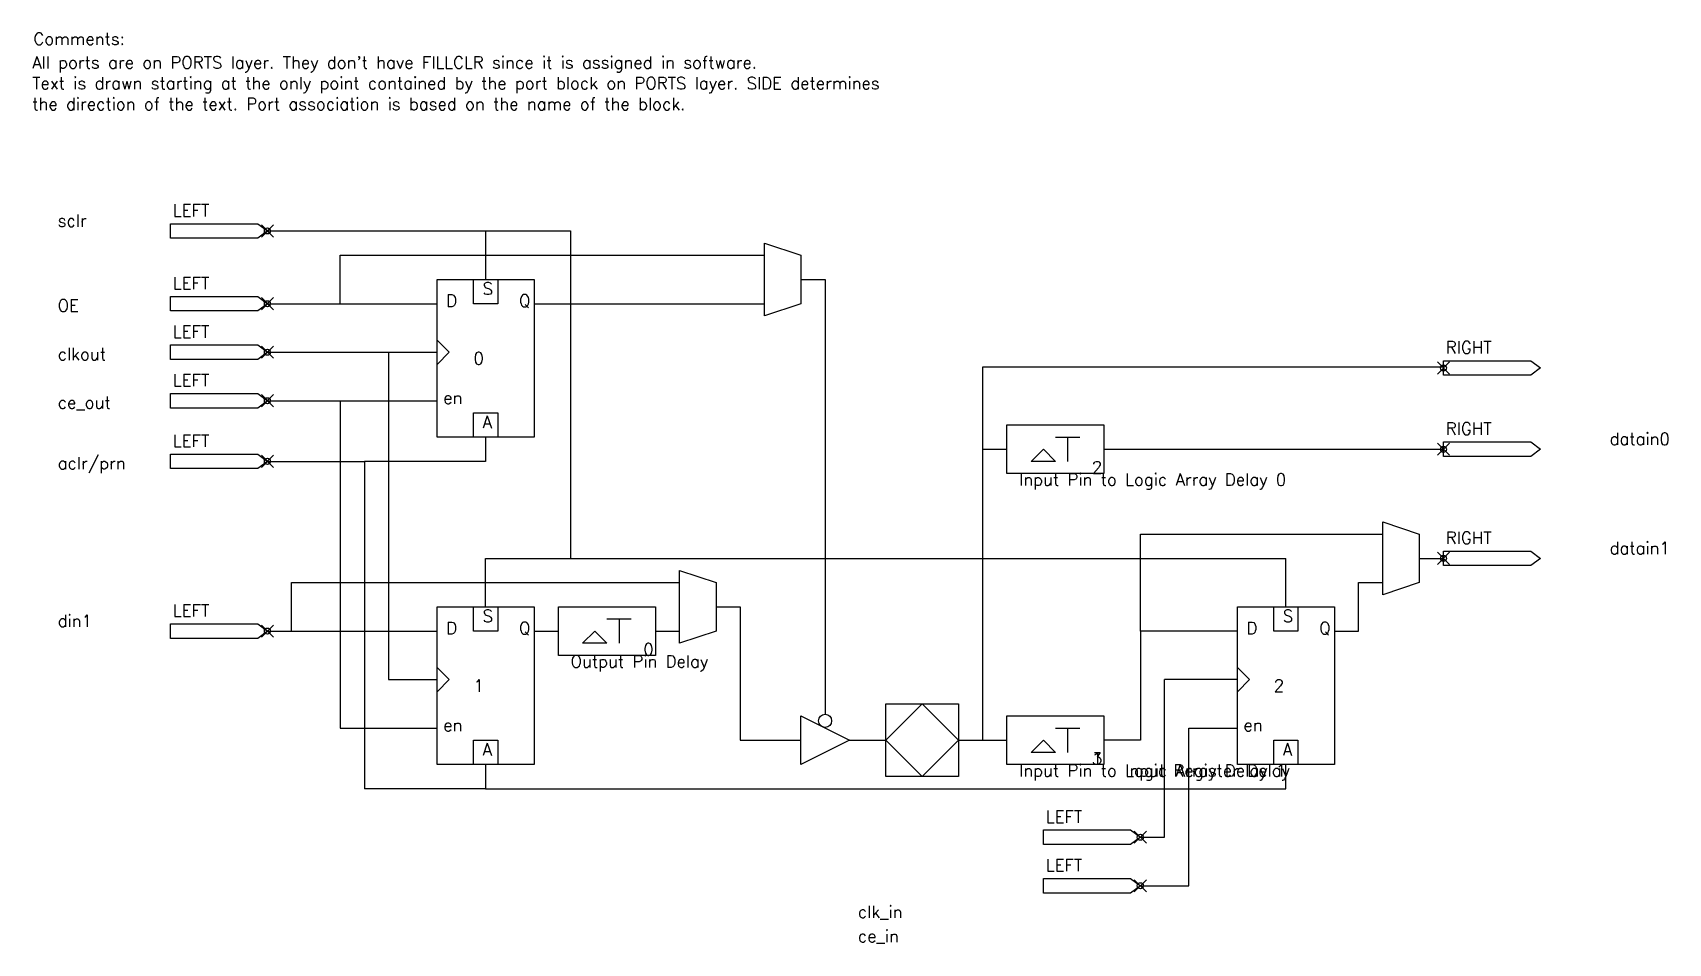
# Model space of a CAD drawing. Extents: x -104 to 1245, y -607 to 144.
import ezdxf

# ---------------------------------------------------------------- set-up
doc = ezdxf.new("R2010")
doc.units = 0
doc.header["$MEASUREMENT"] = 0
doc.header["$PDMODE"] = 35
doc.header["$PDSIZE"] = 5
for name, color, linetype in [('COMMENT', 254, 'CONTINUOUS'), ('DETAIL_HIGH', 101, 'CONTINUOUS'), ('DETAIL_MEDIUM', 182, 'CONTINUOUS'), ('PORTS', 188, 'CONTINUOUS')]:
    doc.layers.add(name, color=color, linetype=linetype)
doc.styles.add('SIMPLEX', font='simplex')
doc.styles.get("Standard").update_dxf_attribs({"font": 'txt.shx'})

# ---------------------------------------------------------------- blocks, each defined once
blk = doc.blocks.new('IO_CYC_REG_SYNC', base_point=(430, -40))
at = {"layer": 'DETAIL_MEDIUM', "linetype": 'CONTINUOUS'}
blk.add_lwpolyline([(430, -20), (450, -20), (450, -40), (430, -40)], close=True, dxfattribs=at)
at = {"layer": 'DETAIL_HIGH'}
blk.add_text('S', height=10, dxfattribs=at).set_placement((437.5, -32.5))
blk = doc.blocks.new('IO_CYC_REG_ASYNC', base_point=(430, -150))
at = {"layer": 'DETAIL_MEDIUM', "linetype": 'CONTINUOUS'}
blk.add_lwpolyline([(430, -130), (450, -130), (450, -150), (430, -150)], close=True, dxfattribs=at)
at = {"layer": 'DETAIL_HIGH'}
blk.add_text('A', height=10, dxfattribs=at).set_placement((437.5, -142.5))
blk = doc.blocks.new('IO_CYC_REGISTER', base_point=(400, -150))
at = {"layer": 'DETAIL_MEDIUM'}
for p, q in [((400, -70), (410, -80)), ((410, -80), (400, -90))]:
    blk.add_line(p, q, dxfattribs=at)
at = {"layer": 'DETAIL_MEDIUM', "linetype": 'CONTINUOUS'}
blk.add_lwpolyline([(400, -20), (480, -20), (480, -150), (400, -150)], close=True, dxfattribs=at)
for name, p in [('IO_CYC_REG_SYNC', (430, -40)), ('IO_CYC_REG_ASYNC', (430, -150))]:
    blk.add_blockref(name, p, dxfattribs=at)
at = {"layer": 'DETAIL_HIGH'}
for s, p in [('D', (407.5, -42.5)), ('Q', (467.5, -42.5)), ('en', (405, -122.5))]:
    blk.add_text(s, height=10, dxfattribs=at).set_placement(p)
at = {"layer": 'DETAIL_MEDIUM', "linetype": 'CONTINUOUS', "style": 'SIMPLEX'}
blk.add_attdef('index', (430, -90), '', height=10, dxfattribs=at)
blk = doc.blocks.new('IO_CYC_PAD', base_point=(770, -430))
at = {"layer": 'DETAIL_MEDIUM', "linetype": 'CONTINUOUS'}
blk.add_lwpolyline([(770, -370), (830, -370), (830, -430), (770, -430)], close=True, dxfattribs=at)
blk.add_lwpolyline([(770, -400), (800, -370), (830, -400), (800, -430), (770, -400)], dxfattribs=at)
blk = doc.blocks.new('IO_CYC_REG_2_BYPASS', base_point=(980, -310))
at = {"layer": 'DETAIL_MEDIUM', "linetype": 'CONTINUOUS'}
for p, q in [((980, -230), (1180, -230)), ((980, -310), (980, -230))]:
    blk.add_line(p, q, dxfattribs=at)
blk = doc.blocks.new('IO_CYC_ACLR_TO_REG_0', base_point=(340, -170))
at = {"layer": 'DETAIL_MEDIUM', "linetype": 'CONTINUOUS'}
for p, q in [((440, -150), (440, -170)), ((440, -170), (340, -170))]:
    blk.add_line(p, q, dxfattribs=at)
blk = doc.blocks.new('IO_CYC_ACLR_TO_REG_1_OR_2', base_point=(340, -440))
at = {"layer": 'DETAIL_MEDIUM', "linetype": 'CONTINUOUS'}
for p in [(340, -170), (440, -440)]:
    blk.add_line(p, (340, -440), dxfattribs=at)
blk = doc.blocks.new('IO_CYC_ACLR_TO_REG_1', base_point=(440, -440))
at = {"layer": 'DETAIL_MEDIUM', "linetype": 'CONTINUOUS'}
blk.add_line((440, -420), (440, -440), dxfattribs=at)
blk = doc.blocks.new('IO_CYC_ACLR_TO_REG_2', base_point=(440, -440))
at = {"layer": 'DETAIL_MEDIUM', "linetype": 'CONTINUOUS'}
for p, q in [((1100, -440), (1100, -420)), ((440, -440), (1100, -440))]:
    blk.add_line(p, q, dxfattribs=at)
blk = doc.blocks.new('IO_CYC_SCLR_TO_REG_1_OR_2', base_point=(440, -250))
at = {"layer": 'DETAIL_MEDIUM', "linetype": 'CONTINUOUS'}
for p, q in [((440, 20), (510, 20)), ((510, 20), (510, -250))]:
    blk.add_line(p, q, dxfattribs=at)
blk = doc.blocks.new('IO_CYC_SCLR_TO_REG_1', base_point=(440, -290))
at = {"layer": 'DETAIL_MEDIUM', "linetype": 'CONTINUOUS'}
for p, q in [((440, -250), (510, -250)), ((440, -290), (440, -250))]:
    blk.add_line(p, q, dxfattribs=at)
blk = doc.blocks.new('IO_CYC_SCLR_TO_REG_2', base_point=(510, -290))
at = {"layer": 'DETAIL_MEDIUM', "linetype": 'CONTINUOUS'}
for p in [(510, -250), (1100, -290)]:
    blk.add_line(p, (1100, -250), dxfattribs=at)
blk = doc.blocks.new('IO_CYC_SCLR_TO_REG_0', base_point=(440, -20))
at = {"layer": 'DETAIL_MEDIUM', "linetype": 'CONTINUOUS'}
blk.add_line((440, 20), (440, -20), dxfattribs=at)
blk = doc.blocks.new('IO_CYC_REG_0_SKIPPED', base_point=(320, -40))
at = {"layer": 'DETAIL_MEDIUM', "linetype": 'CONTINUOUS'}
for p, q in [((320, 0), (670, 0)), ((320, -40), (320, 0))]:
    blk.add_line(p, q, dxfattribs=at)
blk = doc.blocks.new('IO_CYC_REGOUT_USED', base_point=(830, -400))
at = {"layer": 'DETAIL_MEDIUM', "linetype": 'CONTINUOUS'}
for p, q in [((980, -310), (980, -400)), ((980, -400), (950, -400))]:
    blk.add_line(p, q, dxfattribs=at)
blk.add_lwpolyline([(830, -400), (870, -400)], dxfattribs=at)
blk = doc.blocks.new('IO_CYC_COMBOUT_OR_CLOCK_USED', base_point=(830, -400))
at = {"layer": 'DETAIL_MEDIUM', "linetype": 'CONTINUOUS'}
for p, q in [((850, -400), (850, -160)), ((830, -400), (850, -400))]:
    blk.add_line(p, q, dxfattribs=at)
blk = doc.blocks.new('IO_CYC_DIN_REG_SKIPPED', base_point=(100, -340))
at = {"layer": 'DETAIL_MEDIUM', "linetype": 'CONTINUOUS'}
for p, q in [((100, -300), (420, -300)), ((100, -340), (100, -300))]:
    blk.add_line(p, q, dxfattribs=at)
blk = doc.blocks.new('IO_CYC_DELAY_CHAIN', base_point=(320, -370))
at = {"layer": 'DETAIL_HIGH', "linetype": 'CONTINUOUS'}
for p, q in [((360, -330), (380, -330)), ((370, -330), (370, -350))]:
    blk.add_line(p, q, dxfattribs=at)
blk.add_lwpolyline([(340, -350), (350, -340), (360, -350), (340, -350)], dxfattribs=at)
at = {"layer": 'DETAIL_MEDIUM', "linetype": 'CONTINUOUS'}
blk.add_lwpolyline([(400, -360), (320, -360), (320, -320), (400, -320)], close=True, dxfattribs=at)
at = {"layer": 'DETAIL_MEDIUM', "linetype": 'CONTINUOUS', "style": 'SIMPLEX'}
for tag, p in [('index', (390, -360)), ('name', (330, -370))]:
    blk.add_attdef(tag, p, '', height=10, dxfattribs=at)
blk = doc.blocks.new('IO_CYC_COMBOUT_WIRE')
at = {"layer": 'DETAIL_MEDIUM', "linetype": 'CONTINUOUS'}
for p, q in [((670, -190), (690, -190)), ((770, -190), (1050, -190))]:
    blk.add_line(p, q, dxfattribs=at)
blk = doc.blocks.new('IO_CYC_REGOUT')
at = {"layer": 'PORTS', "linetype": 'CONTINUOUS'}
blk.add_lwpolyline([(1130, -280), (1122, -286), (1050, -286), (1050, -274), (1122, -274), (1130, -280)], close=True, dxfattribs=at)
blk.add_point((1050, -280), dxfattribs=at)
at = {"layer": 'PORTS', "linetype": 'CONTINUOUS', "style": 'SIMPLEX'}
blk.add_attdef('SIDE', (1052, -268), '', height=10, rotation=0, dxfattribs=at)
blk = doc.blocks.new('IO_CYC_REGOUT_MUX')
at = {"layer": 'DETAIL_MEDIUM', "linetype": 'CONTINUOUS'}
blk.add_line((1030, -280), (1050, -280), dxfattribs=at)
at = {"layer": 'DETAIL_MEDIUM'}
blk.add_lwpolyline([(1000, -250), (1030, -260), (1030, -300), (1000, -310), (1000, -250)], close=True, dxfattribs=at)
blk = doc.blocks.new('IO_CYC_REG_2_USED')
at = {"layer": 'DETAIL_MEDIUM', "linetype": 'CONTINUOUS'}
for p, q in [((980, -340), (980, -300)), ((980, -300), (1000, -300)), ((960, -340), (980, -340))]:
    blk.add_line(p, q, dxfattribs=at)
blk = doc.blocks.new('IO_CYC_REG_2_USED_WIRE')
at = {"layer": 'DETAIL_MEDIUM', "linetype": 'CONTINUOUS'}
blk.add_line((880, -340), (800, -340), dxfattribs=at)
blk = doc.blocks.new('IO_CYC_CLK_IN')
at = {"layer": 'PORTS', "linetype": 'CONTINUOUS'}
blk.add_lwpolyline([(800, -510), (792, -516), (720, -516), (720, -504), (792, -504), (800, -510)], close=True, dxfattribs=at)
blk.add_point((800, -510), dxfattribs=at)
at = {"layer": 'PORTS', "linetype": 'CONTINUOUS', "style": 'SIMPLEX'}
blk.add_attdef('SIDE', (722, -498), '', height=10, rotation=0, dxfattribs=at)
blk = doc.blocks.new('IO_CYC_CLK_IN_WIRE')
at = {"layer": 'DETAIL_MEDIUM', "linetype": 'CONTINUOUS'}
for p, q in [((820, -510), (820, -380)), ((880, -380), (820, -380)), ((800, -510), (820, -510))]:
    blk.add_line(p, q, dxfattribs=at)
blk = doc.blocks.new('IO_CYC_CE_IN')
at = {"layer": 'PORTS', "linetype": 'CONTINUOUS'}
blk.add_lwpolyline([(800, -550), (792, -556), (720, -556), (720, -544), (792, -544), (800, -550)], close=True, dxfattribs=at)
blk.add_point((800, -550), dxfattribs=at)
at = {"layer": 'PORTS', "linetype": 'CONTINUOUS', "style": 'SIMPLEX'}
blk.add_attdef('SIDE', (722, -538), '', height=10, rotation=0, dxfattribs=at)
blk = doc.blocks.new('IO_CYC_CE_IN_WIRE')
at = {"layer": 'DETAIL_MEDIUM', "linetype": 'CONTINUOUS'}
for p, q in [((840, -550), (840, -420)), ((840, -420), (880, -420)), ((800, -550), (840, -550))]:
    blk.add_line(p, q, dxfattribs=at)
blk = doc.blocks.new('IO_CYC_OE_MUX')
at = {"layer": 'DETAIL_MEDIUM'}
blk.add_lwpolyline([(490, -20), (520, -30), (520, -70), (490, -80), (490, -20)], close=True, dxfattribs=at)
blk = doc.blocks.new('IO_CYC_OE_MUX_WIRE')
at = {"layer": 'DETAIL_MEDIUM', "linetype": 'CONTINUOUS'}
for p, q in [((520, -50), (540, -50)), ((540, -50), (540, -409))]:
    blk.add_line(p, q, dxfattribs=at)
blk.add_circle((540, -414), 5.39, dxfattribs=at)
blk = doc.blocks.new('IO_CYC_BUFFER')
at = {"layer": 'DETAIL_MEDIUM', "linetype": 'CONTINUOUS'}
blk.add_line((560, -430), (590, -430), dxfattribs=at)
blk.add_lwpolyline([(520, -450), (520, -410), (560, -430), (520, -450)], close=True, dxfattribs=at)
blk = doc.blocks.new('IO_CYC_DIN_MUX')
at = {"layer": 'DETAIL_MEDIUM'}
blk.add_lwpolyline([(420, -290), (450, -300), (450, -340), (420, -350), (420, -290)], close=True, dxfattribs=at)
blk = doc.blocks.new('IO_CYC_DIN_MUX_WIRE')
at = {"layer": 'DETAIL_MEDIUM', "linetype": 'CONTINUOUS'}
for p, q in [((450, -320), (470, -320)), ((470, -320), (470, -430)), ((470, -430), (490, -430)), ((490, -430), (520, -430))]:
    blk.add_line(p, q, dxfattribs=at)
blk = doc.blocks.new('IO_CYC_REG_0_USED')
at = {"layer": 'DETAIL_MEDIUM', "linetype": 'CONTINUOUS'}
blk.add_line((300, -70), (490, -70), dxfattribs=at)
blk = doc.blocks.new('IO_CYC_REG_0_USED_WIRE')
at = {"layer": 'DETAIL_MEDIUM', "linetype": 'CONTINUOUS'}
blk.add_line((140, -70), (220, -70), dxfattribs=at)
blk = doc.blocks.new('IO_CYC_DIN_REG_USED')
at = {"layer": 'DETAIL_MEDIUM', "linetype": 'CONTINUOUS'}
for p, q in [((300, -340), (320, -340)), ((400, -340), (420, -340))]:
    blk.add_line(p, q, dxfattribs=at)
blk = doc.blocks.new('IO_CYC_DIN_REG_USED_WIRE')
at = {"layer": 'DETAIL_MEDIUM', "linetype": 'CONTINUOUS'}
blk.add_line((100, -340), (220, -340), dxfattribs=at)
blk = doc.blocks.new('IO_CYC_SCLR')
at = {"layer": 'PORTS', "linetype": 'CONTINUOUS'}
blk.add_lwpolyline([(80, -10), (72, -16), (0, -16), (0, -4), (72, -4), (80, -10)], close=True, dxfattribs=at)
blk.add_point((80, -10), dxfattribs=at)
at = {"layer": 'PORTS', "linetype": 'CONTINUOUS', "style": 'SIMPLEX'}
blk.add_attdef('SIDE', (2, 2), '', height=10, dxfattribs=at)
blk = doc.blocks.new('IO_CYC_SCLR_WIRE')
at = {"layer": 'DETAIL_MEDIUM', "linetype": 'CONTINUOUS'}
blk.add_line((80, -10), (260, -10), dxfattribs=at)
blk = doc.blocks.new('IO_CYC_OE')
at = {"layer": 'PORTS', "linetype": 'CONTINUOUS'}
blk.add_lwpolyline([(80, -70), (72, -76), (0, -76), (0, -64), (72, -64), (80, -70)], close=True, dxfattribs=at)
blk.add_point((80, -70), dxfattribs=at)
at = {"layer": 'PORTS', "linetype": 'CONTINUOUS', "style": 'SIMPLEX'}
blk.add_attdef('SIDE', (2, -58), '', height=10, dxfattribs=at)
blk = doc.blocks.new('IO_CYC_OE_WIRE')
at = {"layer": 'DETAIL_MEDIUM', "linetype": 'CONTINUOUS'}
blk.add_line((80, -70), (140, -70), dxfattribs=at)
blk = doc.blocks.new('IO_CYC_ACLR')
at = {"layer": 'PORTS', "linetype": 'CONTINUOUS'}
blk.add_lwpolyline([(80, -200), (72, -206), (0, -206), (0, -194), (72, -194), (80, -200)], close=True, dxfattribs=at)
blk.add_point((80, -200), dxfattribs=at)
at = {"layer": 'PORTS', "linetype": 'CONTINUOUS', "style": 'SIMPLEX'}
blk.add_attdef('SIDE', (2, -188), '', height=10, dxfattribs=at)
blk = doc.blocks.new('IO_CYC_ACLR_WIRE')
at = {"layer": 'DETAIL_MEDIUM', "linetype": 'CONTINUOUS'}
blk.add_line((80, -200), (160, -200), dxfattribs=at)
blk = doc.blocks.new('IO_CYC_DIN')
at = {"layer": 'PORTS', "linetype": 'CONTINUOUS'}
blk.add_lwpolyline([(80, -340), (72, -346), (0, -346), (0, -334), (72, -334), (80, -340)], close=True, dxfattribs=at)
blk.add_point((80, -340), dxfattribs=at)
at = {"layer": 'PORTS', "linetype": 'CONTINUOUS', "style": 'SIMPLEX'}
blk.add_attdef('SIDE', (2, -328), '', height=10, dxfattribs=at)
blk = doc.blocks.new('IO_CYC_DIN_WIRE')
at = {"layer": 'DETAIL_MEDIUM', "linetype": 'CONTINUOUS'}
blk.add_line((80, -340), (100, -340), dxfattribs=at)
blk = doc.blocks.new('IO_CYC_CLK_OUT')
at = {"layer": 'PORTS', "linetype": 'CONTINUOUS'}
blk.add_lwpolyline([(80, -110), (72, -116), (0, -116), (0, -104), (72, -104), (80, -110)], close=True, dxfattribs=at)
blk.add_point((80, -110), dxfattribs=at)
at = {"layer": 'PORTS', "linetype": 'CONTINUOUS', "style": 'SIMPLEX'}
blk.add_attdef('SIDE', (2, -98), '', height=10, dxfattribs=at)
blk = doc.blocks.new('IO_CYC_CLK_OUT_WIRE1')
at = {"layer": 'DETAIL_MEDIUM', "linetype": 'CONTINUOUS'}
blk.add_line((80, -110), (180, -110), dxfattribs=at)
blk = doc.blocks.new('IO_CYC_CLK_OUT_WIRE2')
at = {"layer": 'DETAIL_MEDIUM', "linetype": 'CONTINUOUS'}
blk.add_line((180, -110), (220, -110), dxfattribs=at)
blk = doc.blocks.new('IO_CYC_CLK_OUT_WIRE3')
at = {"layer": 'DETAIL_MEDIUM', "linetype": 'CONTINUOUS'}
for p, q in [((180, -110), (180, -380)), ((180, -380), (220, -380))]:
    blk.add_line(p, q, dxfattribs=at)
blk = doc.blocks.new('IO_CYC_CE_OUT')
at = {"layer": 'PORTS', "linetype": 'CONTINUOUS'}
blk.add_lwpolyline([(80, -150), (72, -156), (0, -156), (0, -144), (72, -144), (80, -150)], close=True, dxfattribs=at)
blk.add_point((80, -150), dxfattribs=at)
at = {"layer": 'PORTS', "linetype": 'CONTINUOUS', "style": 'SIMPLEX'}
blk.add_attdef('SIDE', (2, -138), '', height=10, dxfattribs=at)
blk = doc.blocks.new('IO_CYC_CE_OUT_WIRE1')
at = {"layer": 'DETAIL_MEDIUM', "linetype": 'CONTINUOUS'}
blk.add_line((80, -150), (140, -150), dxfattribs=at)
blk = doc.blocks.new('IO_CYC_CE_OUT_WIRE2')
at = {"layer": 'DETAIL_MEDIUM', "linetype": 'CONTINUOUS'}
blk.add_line((140, -150), (220, -150), dxfattribs=at)
blk = doc.blocks.new('IO_CYC_CE_OUT_WIRE3')
at = {"layer": 'DETAIL_MEDIUM', "linetype": 'CONTINUOUS'}
for p, q in [((140, -150), (140, -420)), ((140, -420), (220, -420))]:
    blk.add_line(p, q, dxfattribs=at)
blk = doc.blocks.new('IO_CYC_BYPASS_DELAY_CHAIN_WIRE')
at = {"layer": 'DETAIL_MEDIUM', "linetype": 'CONTINUOUS'}
for p, q in [((680, -440), (680, -132)), ((680, -132), (1060, -132)), ((660, -440), (680, -440))]:
    blk.add_line(p, q, dxfattribs=at)
blk = doc.blocks.new('IO_CYC_COMBOUT')
at = {"layer": 'PORTS', "linetype": 'CONTINUOUS'}
blk.add_lwpolyline([(1140, -200), (1132, -206), (1060, -206), (1060, -194), (1132, -194), (1140, -200)], close=True, dxfattribs=at)
blk.add_point((1060, -200), dxfattribs=at)
at = {"layer": 'PORTS', "linetype": 'CONTINUOUS', "style": 'SIMPLEX'}
blk.add_attdef('SIDE', (1062, -188), '', height=10, rotation=0, dxfattribs=at)
blk = doc.blocks.new('IO_CYC_COMBOUT_PORT')
at = {"layer": 'PORTS', "linetype": 'CONTINUOUS'}
blk.add_lwpolyline([(1140, -133), (1132, -139), (1060, -139), (1060, -127), (1132, -127), (1140, -133)], close=True, dxfattribs=at)
blk.add_point((1060, -133), dxfattribs=at)
at = {"layer": 'PORTS', "linetype": 'CONTINUOUS', "style": 'SIMPLEX'}
blk.add_attdef('SIDE', (1062, -121), '', height=10, rotation=0, dxfattribs=at)
blk = doc.blocks.new('IO_CYC')
at = {"layer": 'DETAIL_MEDIUM', "linetype": 'CONTINUOUS'}
for name, p in [('IO_CYC_SCLR_WIRE', (10, -10)), ('IO_CYC_SCLR_TO_REG_1_OR_2', (270, -290)), ('IO_CYC_SCLR_TO_REG_0', (270, -60)), ('IO_CYC_REG_0_SKIPPED', (150, -80)), ('IO_CYC_OE_MUX_WIRE', (10, -10)), ('IO_CYC_OE_WIRE', (10, -10)), ('IO_CYC_REG_0_USED_WIRE', (10, -10)), ('IO_CYC_REG_0_USED', (10, -10)), ('IO_CYC_CLK_OUT_WIRE1', (10, -10)), ('IO_CYC_CLK_OUT_WIRE2', (10, -10)), ('IO_CYC_CLK_OUT_WIRE3', (10, -10)), ('IO_CYC_BYPASS_DELAY_CHAIN_WIRE', (0, 0)), ('IO_CYC_CE_OUT_WIRE1', (10, -10)), ('IO_CYC_CE_OUT_WIRE2', (10, -10)), ('IO_CYC_CE_OUT_WIRE3', (10, -10)), ('IO_CYC_ACLR_TO_REG_0', (170, -210)), ('IO_CYC_COMBOUT_OR_CLOCK_USED', (660, -440)), ('IO_CYC_COMBOUT_WIRE', (10, -10)), ('IO_CYC_ACLR_WIRE', (10, -10)), ('IO_CYC_ACLR_TO_REG_1_OR_2', (170, -480)), ('IO_CYC_REGOUT_MUX', (10, -10)), ('IO_CYC_REG_2_BYPASS', (810, -350)), ('IO_CYC_SCLR_TO_REG_1', (270, -330)), ('IO_CYC_SCLR_TO_REG_2', (340, -330)), ('IO_CYC_DIN_REG_SKIPPED', (110, -350)), ('IO_CYC_REG_2_USED', (10, -10)), ('IO_CYC_DIN_MUX_WIRE', (10, -10)), ('IO_CYC_DIN_WIRE', (10, -10)), ('IO_CYC_DIN_REG_USED_WIRE', (10, -10)), ('IO_CYC_DIN_REG_USED', (10, -10)), ('IO_CYC_REGOUT_USED', (660, -440)), ('IO_CYC_REG_2_USED_WIRE', (10, -10)), ('IO_CYC_CLK_IN_WIRE', (10, -10)), ('IO_CYC_PAD', (600, -470)), ('IO_CYC_BUFFER', (10, -10)), ('IO_CYC_CE_IN_WIRE', (10, -10)), ('IO_CYC_ACLR_TO_REG_1', (270, -480)), ('IO_CYC_ACLR_TO_REG_2', (270, -480))]:
    blk.add_blockref(name, p, dxfattribs=at)
at = {"layer": 'DETAIL_MEDIUM'}
for name in ['IO_CYC_OE_MUX', 'IO_CYC_DIN_MUX']:
    blk.add_blockref(name, (10, -10), dxfattribs=at)
at = {"layer": 'DETAIL_MEDIUM', "linetype": 'CONTINUOUS'}
for name, p, values in [('IO_CYC_REGISTER', (230, -190), {'index': '0'}), ('IO_CYC_DELAY_CHAIN', (700, -230), {'index': '2', 'name': 'Input Pin to Logic Array Delay 0'}), ('IO_CYC_REGISTER', (230, -460), {'index': '1'}), ('IO_CYC_DELAY_CHAIN', (330, -380), {'index': '0', 'name': 'Output Pin Delay'}), ('IO_CYC_REGISTER', (890, -460), {'index': '2'}), ('IO_CYC_DELAY_CHAIN', (700, -470), {'index': '1', 'name': 'Input Pin to Input Register Delay'}), ('IO_CYC_DELAY_CHAIN', (700, -470), {'index': '3', 'name': 'Input Pin to Logic Array Delay 1'})]:
    blk.add_blockref(name, p, dxfattribs=at).add_auto_attribs(values)
at = {"layer": 'PORTS', "linetype": 'CONTINUOUS'}
for name, p, values in [('IO_CYC_SCLR', (10, -10), {'SIDE': 'LEFT'}), ('IO_CYC_OE', (10, -10), {'SIDE': 'LEFT'}), ('IO_CYC_CLK_OUT', (10, -10), {'SIDE': 'LEFT'}), ('IO_CYC_COMBOUT_PORT', (0, 0), {'SIDE': 'RIGHT'}), ('IO_CYC_CE_OUT', (10, -10), {'SIDE': 'LEFT'}), ('IO_CYC_ACLR', (10, -10), {'SIDE': 'LEFT'}), ('IO_CYC_COMBOUT', (0, 0), {'SIDE': 'RIGHT'}), ('IO_CYC_REGOUT', (10, -10), {'SIDE': 'RIGHT'}), ('IO_CYC_DIN', (10, -10), {'SIDE': 'LEFT'}), ('IO_CYC_CLK_IN', (10, -10), {'SIDE': 'LEFT'}), ('IO_CYC_CE_IN', (10, -10), {'SIDE': 'LEFT'})]:
    blk.add_blockref(name, p, dxfattribs=at).add_auto_attribs(values)

msp = doc.modelspace()

# ---------------------------------------------------------------- block references
at = {"layer": 'DETAIL_MEDIUM', "linetype": 'CONTINUOUS'}
msp.add_blockref('IO_CYC', (0, 0), dxfattribs=at)

# ---------------------------------------------------------------- texts
at = {"layer": 'COMMENT'}
for s, p in [('Comments:', (-103, 133.5)), ('sclr', (-83, -16.5)), ('OE', (-83, -86.5)), ('clkout', (-83, -126.5)), ('ce_out', (-83, -166.5)), ('datain0', (1197, -196.5)), ('aclr/prn', (-83, -216.5)), ('datain1', (1197, -286.5)), ('din1', (-83, -346.5)), ('clk_in', (577, -586.5)), ('ce_in', (577, -606.5))]:
    msp.add_text(s, height=10, dxfattribs=at).set_placement(p)
at = {"layer": 'COMMENT', "linetype": 'CONTINUOUS', "style": 'SIMPLEX'}
for s, p in [("All ports are on PORTS layer. They don't have FILLCLR since it is assigned in software.", (-104, 114)), ('Text is drawn starting at the only point contained by the port block on PORTS layer. SIDE determines ', (-104, 96.857143)), ('the direction of the text. Port association is based on the name of the block.', (-104, 79.714286))]:
    msp.add_text(s, height=10, dxfattribs=at).set_placement(p)

doc.saveas('drawing.dxf')
